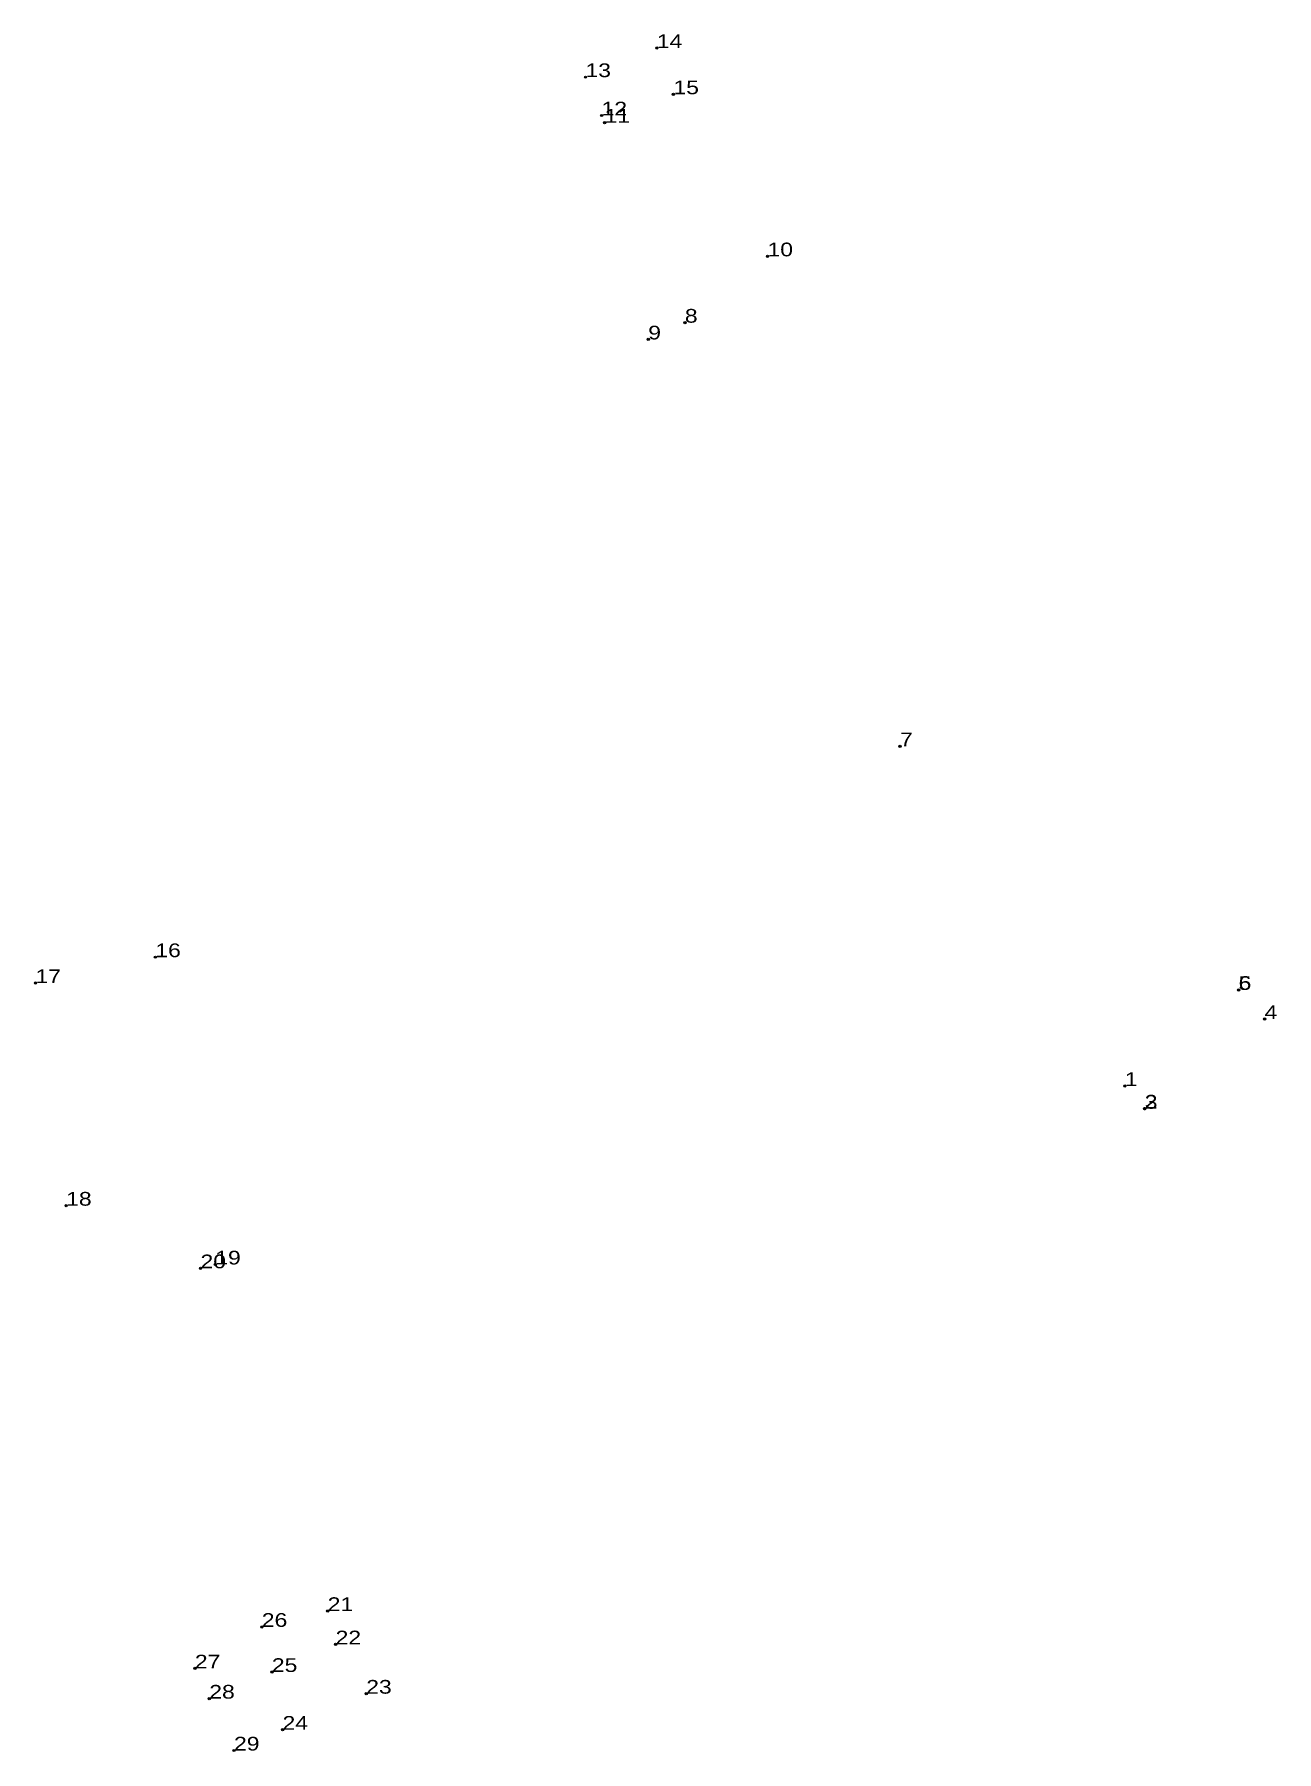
# Model space of a CAD drawing. Header units: metres. Extents: x 536365 to 537455, y 1836570 to 1839181.
# Drawn here: x 536364.7 to 536527.8, y 1836569.6 to 1836795 of the extents above; entities that cross this region are included whole.
import ezdxf

# ---------------------------------------------------------------- set-up
doc = ezdxf.new("R2010")
doc.units = ezdxf.units.M
doc.header["$LTSCALE"] = 0.6
doc.header["$PDMODE"] = 32
doc.header["$PDSIZE"] = 0.3
doc.layers.add('12', color=7, linetype='Continuous')
doc.layers.add('7', color=7, linetype='Continuous')

msp = doc.modelspace()

# ---------------------------------------------------------------- linework, layer by layer
at = {"layer": '7'}
for p in [(536446.45, 1836793.23), (536437.08, 1836789.41), (536448.63, 1836787.17), (536439.19, 1836784.38), (536439.59, 1836783.42), (536460.98, 1836765.89), (536450.13, 1836757.18), (536445.32, 1836754.98), (536478.38, 1836701.58), (536380.6, 1836673.89), (536364.86, 1836670.49), (536522.83, 1836669.59), (536522.84, 1836669.6), (536526.25, 1836665.76), (536507.9, 1836656.98), (536510.5, 1836654.02), (536510.52, 1836653.99), (536368.89, 1836641.27), (536386.53, 1836633.05), (536388.47, 1836633.55), (536403.23, 1836588.06), (536394.58, 1836585.98), (536404.27, 1836583.68), (536385.79, 1836580.52), (536395.9, 1836580.06), (536387.68, 1836576.56), (536408.29, 1836577.21), (536397.3, 1836572.47), (536390.93, 1836569.75)]:
    msp.add_point(p, dxfattribs=at)

# ---------------------------------------------------------------- texts
at = {"layer": '12', "width": 1.25}
for s, p in [('14', (536446.45, 1836793.23)), ('13', (536437.08, 1836789.41)), ('15', (536448.63, 1836787.17)), ('12', (536439.19, 1836784.38)), ('11', (536439.59, 1836783.42)), ('10', (536460.98, 1836765.89)), ('8', (536450.13, 1836757.18)), ('9', (536445.32, 1836754.98)), ('7', (536478.38, 1836701.58)), ('16', (536380.6, 1836673.89)), ('17', (536364.86, 1836670.49)), ('5', (536522.83, 1836669.59)), ('6', (536522.84, 1836669.6)), ('4', (536526.25, 1836665.76)), ('1', (536507.9, 1836656.98)), ('3', (536510.52, 1836653.99)), ('2', (536510.5, 1836654.02)), ('18', (536368.89, 1836641.27)), ('20', (536386.53, 1836633.05)), ('19', (536388.47, 1836633.55)), ('21', (536403.23, 1836588.06)), ('26', (536394.58, 1836585.98)), ('22', (536404.27, 1836583.68)), ('27', (536385.79, 1836580.52)), ('25', (536395.9, 1836580.06)), ('28', (536387.68, 1836576.56)), ('23', (536408.29, 1836577.21)), ('24', (536397.3, 1836572.47)), ('29', (536390.93, 1836569.75))]:
    msp.add_text(s, height=1.8, dxfattribs=at).set_placement(p)

doc.saveas('drawing.dxf')
